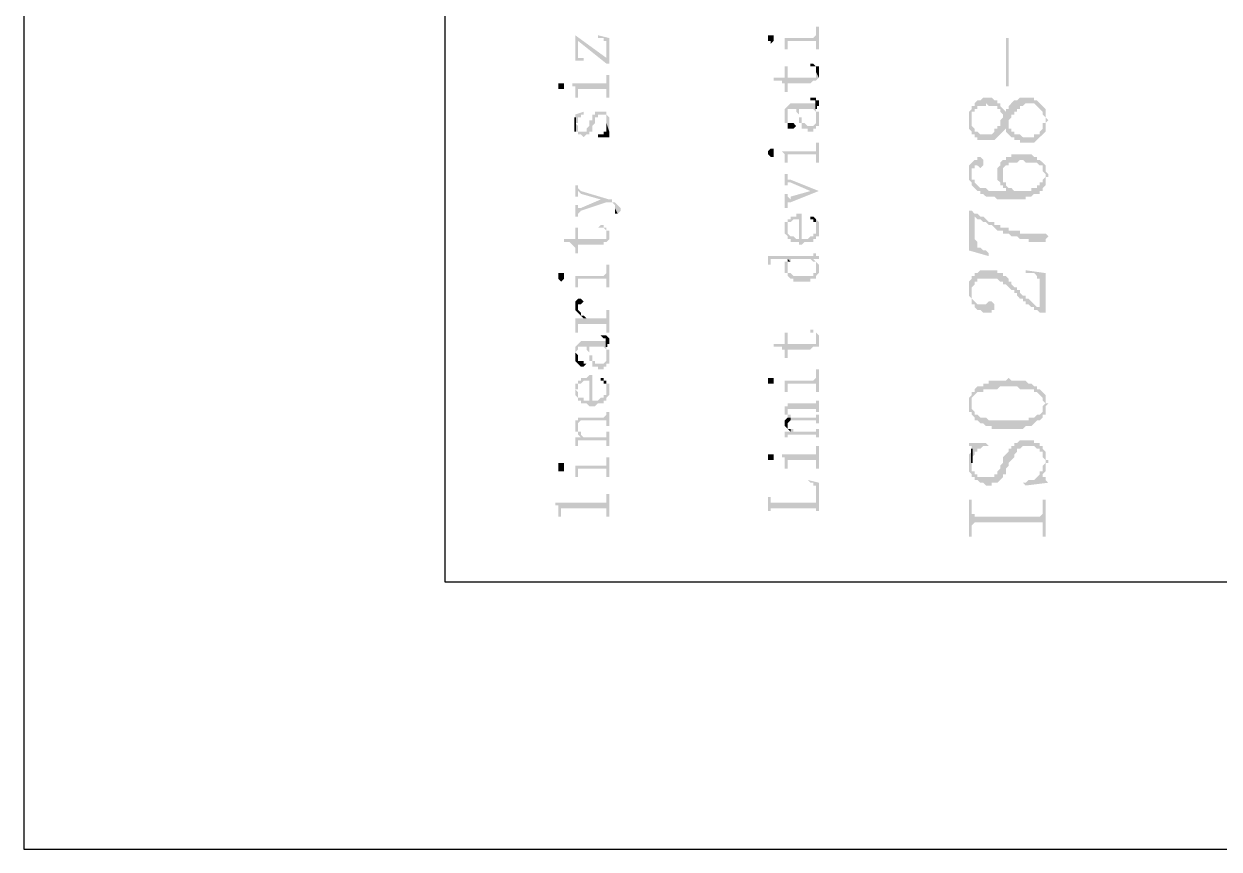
# Model space of a CAD drawing. Header units: inches. Extents: x 3613 to 8393, y -2205 to -794.
# Drawn here: x 3613.22 to 3632.26, y -1865.14 to -1851.99 of the extents above; entities that cross this region are included whole.
import ezdxf

# ---------------------------------------------------------------- set-up
doc = ezdxf.new("R2010")
doc.units = ezdxf.units.IN
doc.header["$MEASUREMENT"] = 0

msp = doc.modelspace()

# ---------------------------------------------------------------- hatches: boundary and pattern name
at = {"transparency": 33554559}
for points in [[(3625.298, -1852.219), (3625.343, -1852.219), (3625.343, -1852.265), (3625.343, -1852.31), (3625.343, -1852.355), (3625.343, -1852.4), (3625.389, -1852.4), (3625.389, -1852.31), (3625.389, -1852.265), (3625.84, -1852.265), (3625.84, -1852.4), (3625.885, -1852.4), (3625.885, -1852.039), (3625.84, -1852.039), (3625.84, -1852.174), (3625.84, -1852.174), (3625.795, -1852.219)], [(3622.004, -1852.174), (3622.049, -1852.265), (3622.5, -1852.626), (3622.5, -1852.535)], [(3622.004, -1852.174), (3622.004, -1852.58), (3622.184, -1852.58), (3622.139, -1852.58), (3622.139, -1852.535), (3622.049, -1852.535), (3622.049, -1852.49), (3622.049, -1852.265)], [(3622.365, -1852.174), (3622.365, -1852.219), (3622.455, -1852.219), (3622.455, -1852.265), (3622.5, -1852.265), (3622.5, -1852.31), (3622.5, -1852.626), (3622.545, -1852.626), (3622.545, -1852.219)], [(3625.073, -1852.219), (3625.073, -1852.265), (3625.118, -1852.265), (3625.118, -1852.31), (3625.118, -1852.31), (3625.163, -1852.265), (3625.163, -1852.219), (3625.163, -1852.174), (3625.073, -1852.174)], [(3628.909, -1852.987), (3628.909, -1852.219), (3628.864, -1852.219), (3628.864, -1852.987)], [(3625.163, -1852.851), (3625.163, -1852.896), (3625.298, -1852.896), (3625.298, -1852.942), (3625.343, -1852.942), (3625.343, -1852.987), (3625.343, -1853.077), (3625.389, -1853.077), (3625.389, -1852.942), (3625.75, -1852.942), (3625.795, -1852.896), (3625.84, -1852.896), (3625.885, -1852.851), (3625.84, -1852.761), (3625.84, -1852.806), (3625.84, -1852.851), (3625.389, -1852.851), (3625.389, -1852.671), (3625.343, -1852.671), (3625.343, -1852.851)], [(3625.75, -1852.671), (3625.84, -1852.671), (3625.84, -1852.716), (3625.84, -1852.761), (3625.84, -1852.761), (3625.885, -1852.851), (3625.885, -1852.761), (3625.885, -1852.716), (3625.885, -1852.671), (3625.84, -1852.671), (3625.795, -1852.626), (3625.75, -1852.626)], [(3621.733, -1852.987), (3621.733, -1853.032), (3621.823, -1853.032), (3621.823, -1852.987), (3621.823, -1852.942), (3621.733, -1852.942)], [(3621.959, -1852.942), (3621.959, -1852.987), (3622.004, -1852.987), (3622.004, -1853.032), (3622.004, -1853.077), (3622.004, -1853.167), (3622.049, -1853.167), (3622.049, -1853.032), (3622.5, -1853.032), (3622.5, -1853.167), (3622.545, -1853.167), (3622.545, -1852.806), (3622.5, -1852.806), (3622.5, -1852.942), (3622.455, -1852.942)], [(3625.75, -1853.167), (3625.75, -1853.212), (3625.84, -1853.212), (3625.84, -1853.303), (3625.885, -1853.303), (3625.885, -1853.257), (3625.885, -1853.212), (3625.84, -1853.212), (3625.84, -1853.167), (3625.795, -1853.167)], [(3628.277, -1853.528), (3628.277, -1853.664), (3628.322, -1853.709), (3628.322, -1853.754), (3628.367, -1853.754), (3628.367, -1853.799), (3628.412, -1853.799), (3628.412, -1853.844), (3628.683, -1853.844), (3628.728, -1853.799), (3628.728, -1853.799), (3628.774, -1853.754), (3628.774, -1853.754), (3628.819, -1853.709), (3628.819, -1853.709), (3628.864, -1853.664), (3628.864, -1853.709), (3628.909, -1853.619), (3628.909, -1853.573), (3628.909, -1853.528), (3628.954, -1853.483), (3628.954, -1853.438), (3628.999, -1853.438), (3628.999, -1853.393), (3629.044, -1853.393), (3629.044, -1853.348), (3629.089, -1853.348), (3629.089, -1853.303), (3629.135, -1853.303), (3629.18, -1853.257), (3629.315, -1853.257), (3629.36, -1853.303), (3629.36, -1853.303), (3629.405, -1853.348), (3629.405, -1853.348), (3629.451, -1853.393), (3629.451, -1853.438), (3629.496, -1853.483), (3629.496, -1853.709), (3629.496, -1853.619), (3629.496, -1853.573), (3629.541, -1853.528), (3629.496, -1853.483), (3629.496, -1853.393), (3629.496, -1853.348), (3629.451, -1853.303), (3629.451, -1853.303), (3629.405, -1853.257), (3629.405, -1853.257), (3629.36, -1853.212), (3629.315, -1853.212), (3629.315, -1853.167), (3629.089, -1853.167), (3629.044, -1853.212), (3628.999, -1853.212), (3628.954, -1853.257), (3628.954, -1853.257), (3628.909, -1853.303), (3628.909, -1853.348), (3628.864, -1853.348), (3628.864, -1853.393), (3628.864, -1853.393), (3628.819, -1853.348), (3628.819, -1853.483), (3628.819, -1853.483), (3628.774, -1853.528), (3628.774, -1853.619), (3628.728, -1853.619), (3628.728, -1853.664), (3628.683, -1853.664), (3628.683, -1853.709), (3628.638, -1853.754), (3628.458, -1853.754), (3628.412, -1853.709), (3628.367, -1853.709), (3628.367, -1853.664), (3628.367, -1853.664), (3628.322, -1853.619), (3628.322, -1853.573), (3628.322, -1853.348), (3628.322, -1853.348), (3628.277, -1853.393), (3628.277, -1853.483)], [(3628.322, -1853.348), (3628.322, -1853.528), (3628.322, -1853.393), (3628.367, -1853.393), (3628.367, -1853.348), (3628.412, -1853.348), (3628.412, -1853.303), (3628.548, -1853.303), (3628.548, -1853.257), (3628.593, -1853.303), (3628.728, -1853.303), (3628.728, -1853.348), (3628.774, -1853.348), (3628.774, -1853.393), (3628.819, -1853.438), (3628.819, -1853.348), (3628.819, -1853.348), (3628.774, -1853.303), (3628.774, -1853.257), (3628.728, -1853.257), (3628.728, -1853.212), (3628.683, -1853.212), (3628.638, -1853.167), (3628.503, -1853.167), (3628.458, -1853.212), (3628.412, -1853.212), (3628.367, -1853.257), (3628.367, -1853.303), (3628.322, -1853.303)], [(3625.343, -1853.438), (3625.343, -1853.483), (3625.343, -1853.528), (3625.343, -1853.573), (3625.389, -1853.573), (3625.389, -1853.438), (3625.389, -1853.393), (3625.389, -1853.348), (3625.524, -1853.348), (3625.524, -1853.393), (3625.524, -1853.393), (3625.569, -1853.438), (3625.569, -1853.483), (3625.569, -1853.348), (3625.795, -1853.348), (3625.84, -1853.393), (3625.84, -1853.438), (3625.84, -1853.483), (3625.84, -1853.528), (3625.885, -1853.393), (3625.84, -1853.393), (3625.84, -1853.348), (3625.84, -1853.257), (3625.434, -1853.257), (3625.389, -1853.303), (3625.389, -1853.303), (3625.343, -1853.348), (3625.343, -1853.393)], [(3625.569, -1853.483), (3625.569, -1853.528), (3625.569, -1853.573), (3625.614, -1853.573), (3625.614, -1853.619), (3625.614, -1853.664), (3625.705, -1853.664), (3625.705, -1853.709), (3625.795, -1853.709), (3625.795, -1853.664), (3625.84, -1853.664), (3625.84, -1853.619), (3625.885, -1853.619), (3625.885, -1853.573), (3625.885, -1853.528), (3625.885, -1853.483), (3625.885, -1853.438), (3625.885, -1853.393), (3625.84, -1853.528), (3625.84, -1853.573), (3625.84, -1853.573), (3625.795, -1853.619), (3625.705, -1853.619), (3625.659, -1853.573), (3625.614, -1853.573), (3625.614, -1853.528), (3625.614, -1853.483), (3625.569, -1853.483), (3625.569, -1853.438), (3625.569, -1853.348), (3625.569, -1853.348)], [(3622.004, -1853.709), (3622.049, -1853.709), (3622.049, -1853.754), (3622.094, -1853.754), (3622.139, -1853.799), (3622.139, -1853.799), (3622.184, -1853.754), (3622.229, -1853.754), (3622.229, -1853.709), (3622.274, -1853.709), (3622.274, -1853.664), (3622.274, -1853.619), (3622.274, -1853.619), (3622.32, -1853.573), (3622.32, -1853.528), (3622.32, -1853.483), (3622.365, -1853.483), (3622.365, -1853.438), (3622.5, -1853.438), (3622.5, -1853.483), (3622.5, -1853.528), (3622.5, -1853.573), (3622.545, -1853.709), (3622.545, -1853.664), (3622.545, -1853.619), (3622.545, -1853.573), (3622.545, -1853.528), (3622.545, -1853.483), (3622.545, -1853.483), (3622.5, -1853.438), (3622.5, -1853.393), (3622.32, -1853.393), (3622.32, -1853.438), (3622.274, -1853.438), (3622.274, -1853.483), (3622.274, -1853.528), (3622.229, -1853.528), (3622.229, -1853.573), (3622.229, -1853.619), (3622.229, -1853.619), (3622.184, -1853.664), (3622.184, -1853.709), (3622.049, -1853.709), (3622.049, -1853.664), (3622.049, -1853.619), (3622.004, -1853.573)], [(3622.004, -1853.438), (3622.004, -1853.709), (3622.004, -1853.573), (3622.049, -1853.573), (3622.049, -1853.528), (3622.049, -1853.483), (3622.094, -1853.483), (3622.094, -1853.438), (3622.139, -1853.438), (3622.139, -1853.393)], [(3625.389, -1853.573), (3625.389, -1853.619), (3625.389, -1853.664), (3625.479, -1853.664), (3625.524, -1853.619), (3625.524, -1853.619), (3625.479, -1853.573), (3625.389, -1853.573), (3625.389, -1853.528), (3625.389, -1853.438)], [(3628.864, -1853.709), (3628.909, -1853.754), (3628.909, -1853.754), (3628.954, -1853.799), (3628.999, -1853.799), (3628.999, -1853.844), (3629.089, -1853.844), (3629.089, -1853.889), (3629.315, -1853.889), (3629.36, -1853.844), (3629.36, -1853.844), (3629.405, -1853.799), (3629.405, -1853.799), (3629.451, -1853.754), (3629.451, -1853.754), (3629.496, -1853.709), (3629.496, -1853.528), (3629.496, -1853.573), (3629.451, -1853.573), (3629.451, -1853.664), (3629.405, -1853.709), (3629.405, -1853.754), (3629.315, -1853.754), (3629.315, -1853.799), (3629.135, -1853.799), (3629.089, -1853.754), (3628.999, -1853.754), (3628.999, -1853.709), (3628.954, -1853.709), (3628.954, -1853.664), (3628.909, -1853.664), (3628.909, -1853.619)], [(3622.365, -1853.754), (3622.365, -1853.799), (3622.545, -1853.799), (3622.545, -1853.754), (3622.545, -1853.709), (3622.5, -1853.573), (3622.5, -1853.619), (3622.5, -1853.664), (3622.5, -1853.709), (3622.455, -1853.709), (3622.455, -1853.754), (3622.41, -1853.754)], [(3625.298, -1854.025), (3625.298, -1854.025), (3625.343, -1854.07), (3625.343, -1854.115), (3625.343, -1854.16), (3625.343, -1854.205), (3625.389, -1854.205), (3625.389, -1854.115), (3625.389, -1854.07), (3625.84, -1854.07), (3625.84, -1854.115), (3625.84, -1854.205), (3625.885, -1854.205), (3625.885, -1853.889), (3625.84, -1853.889), (3625.84, -1853.98), (3625.84, -1854.025), (3625.795, -1854.025)], [(3625.073, -1854.07), (3625.073, -1854.07), (3625.118, -1854.115), (3625.163, -1854.115), (3625.163, -1854.07), (3625.163, -1854.025), (3625.163, -1853.98), (3625.118, -1853.98), (3625.073, -1854.025), (3625.073, -1854.025)], [(3628.322, -1854.205), (3628.322, -1854.386), (3628.322, -1854.295), (3628.367, -1854.295), (3628.367, -1854.25), (3628.412, -1854.25), (3628.458, -1854.295), (3628.458, -1854.295), (3628.503, -1854.25), (3628.503, -1854.16), (3628.503, -1854.16), (3628.458, -1854.115), (3628.412, -1854.115), (3628.412, -1854.16), (3628.367, -1854.16)], [(3628.728, -1854.386), (3628.728, -1854.431), (3628.728, -1854.476), (3628.774, -1854.521), (3628.774, -1854.566), (3628.819, -1854.566), (3628.819, -1854.341), (3628.819, -1854.295), (3628.864, -1854.25), (3628.909, -1854.25), (3628.909, -1854.205), (3629.044, -1854.205), (3629.089, -1854.16), (3629.135, -1854.16), (3629.18, -1854.205), (3629.36, -1854.205), (3629.405, -1854.25), (3629.451, -1854.25), (3629.451, -1854.341), (3629.496, -1854.386), (3629.496, -1854.566), (3629.496, -1854.431), (3629.541, -1854.431), (3629.541, -1854.386), (3629.496, -1854.341), (3629.496, -1854.25), (3629.451, -1854.205), (3629.451, -1854.205), (3629.405, -1854.16), (3629.36, -1854.16), (3629.36, -1854.115), (3629.315, -1854.115), (3629.27, -1854.07), (3628.954, -1854.07), (3628.954, -1854.115), (3628.864, -1854.115), (3628.864, -1854.16), (3628.819, -1854.16), (3628.774, -1854.205), (3628.774, -1854.25), (3628.728, -1854.295), (3628.728, -1854.341)], [(3628.277, -1854.341), (3628.277, -1854.431), (3628.277, -1854.476), (3628.322, -1854.521), (3628.322, -1854.566), (3628.367, -1854.611), (3628.367, -1854.611), (3628.412, -1854.657), (3628.458, -1854.657), (3628.458, -1854.702), (3628.503, -1854.702), (3628.548, -1854.747), (3628.683, -1854.747), (3628.728, -1854.792), (3629.18, -1854.792), (3629.18, -1854.747), (3629.27, -1854.747), (3629.315, -1854.702), (3629.405, -1854.702), (3629.405, -1854.657), (3629.451, -1854.657), (3629.451, -1854.611), (3629.496, -1854.566), (3629.496, -1854.386), (3629.496, -1854.431), (3629.451, -1854.476), (3629.451, -1854.521), (3629.405, -1854.521), (3629.405, -1854.566), (3629.36, -1854.566), (3629.36, -1854.611), (3629.27, -1854.611), (3629.27, -1854.657), (3628.999, -1854.657), (3628.954, -1854.611), (3628.909, -1854.657), (3628.593, -1854.657), (3628.548, -1854.611), (3628.458, -1854.611), (3628.412, -1854.566), (3628.412, -1854.566), (3628.367, -1854.521), (3628.367, -1854.476), (3628.322, -1854.476), (3628.322, -1854.386), (3628.322, -1854.205), (3628.277, -1854.25), (3628.277, -1854.295), (3628.277, -1854.295)], [(3625.343, -1854.386), (3625.343, -1854.566), (3625.389, -1854.566), (3625.389, -1854.521), (3625.434, -1854.521), (3625.75, -1854.657), (3625.885, -1854.657), (3625.434, -1854.476), (3625.389, -1854.476), (3625.389, -1854.431), (3625.389, -1854.386)], [(3628.819, -1854.566), (3628.819, -1854.611), (3628.864, -1854.611), (3628.864, -1854.657), (3628.909, -1854.657), (3628.954, -1854.611), (3628.909, -1854.611), (3628.864, -1854.566), (3628.864, -1854.521), (3628.819, -1854.521), (3628.819, -1854.476), (3628.819, -1854.386)], [(3622.004, -1854.566), (3622.004, -1854.747), (3622.049, -1854.747), (3622.049, -1854.702), (3622.049, -1854.657), (3622.094, -1854.702), (3622.41, -1854.792), (3622.41, -1854.792), (3622.5, -1854.837), (3622.59, -1854.837), (3622.636, -1854.882), (3622.636, -1854.927), (3622.681, -1855.018), (3622.681, -1855.018), (3622.726, -1854.972), (3622.726, -1854.927), (3622.726, -1854.927), (3622.681, -1854.882), (3622.681, -1854.882), (3622.636, -1854.837), (3622.59, -1854.837), (3622.59, -1854.792), (3622.545, -1854.792), (3622.094, -1854.657), (3622.049, -1854.611), (3622.049, -1854.566), (3622.049, -1854.566)], [(3625.343, -1854.702), (3625.343, -1854.927), (3625.389, -1854.927), (3625.389, -1854.882), (3625.389, -1854.837), (3625.434, -1854.837), (3625.885, -1854.657), (3625.75, -1854.657), (3625.434, -1854.747), (3625.434, -1854.792), (3625.389, -1854.747), (3625.389, -1854.702)], [(3622.004, -1854.882), (3622.004, -1855.063), (3622.049, -1855.063), (3622.049, -1855.018), (3622.049, -1855.018), (3622.094, -1854.972), (3622.5, -1854.837), (3622.41, -1854.792), (3622.094, -1854.927), (3622.049, -1854.927), (3622.049, -1854.882), (3622.049, -1854.882)], [(3622.636, -1854.972), (3622.636, -1855.018), (3622.681, -1855.018), (3622.636, -1854.927)], [(3625.343, -1855.153), (3625.389, -1855.243), (3625.389, -1855.198), (3625.389, -1855.153), (3625.434, -1855.153), (3625.479, -1855.108), (3625.569, -1855.108), (3625.569, -1855.514), (3625.614, -1855.514), (3625.659, -1855.469), (3625.795, -1855.469), (3625.795, -1855.424), (3625.84, -1855.424), (3625.84, -1855.379), (3625.885, -1855.379), (3625.885, -1855.334), (3625.885, -1855.288), (3625.885, -1855.243), (3625.885, -1855.198), (3625.885, -1855.153), (3625.885, -1855.153), (3625.84, -1855.108), (3625.84, -1855.243), (3625.84, -1855.288), (3625.84, -1855.334), (3625.795, -1855.334), (3625.795, -1855.379), (3625.75, -1855.379), (3625.705, -1855.424), (3625.614, -1855.424), (3625.614, -1855.018), (3625.524, -1855.018), (3625.524, -1855.063), (3625.434, -1855.063), (3625.434, -1855.108), (3625.389, -1855.108), (3625.389, -1855.153)], [(3625.75, -1855.063), (3625.75, -1855.108), (3625.795, -1855.108), (3625.795, -1855.153), (3625.84, -1855.153), (3625.84, -1855.198), (3625.84, -1855.243), (3625.84, -1855.108), (3625.84, -1855.108), (3625.795, -1855.063)], [(3628.277, -1854.972), (3628.277, -1855.604), (3628.593, -1855.695), (3628.593, -1855.649), (3628.548, -1855.604), (3628.503, -1855.604), (3628.458, -1855.559), (3628.412, -1855.559), (3628.412, -1855.469), (3628.367, -1855.424), (3628.367, -1855.018), (3628.322, -1854.972)], [(3628.367, -1855.018), (3628.367, -1855.063), (3628.412, -1855.108), (3628.458, -1855.108), (3628.503, -1855.153), (3628.548, -1855.153), (3628.593, -1855.198), (3628.638, -1855.198), (3628.683, -1855.243), (3628.683, -1855.243), (3628.728, -1855.288), (3628.819, -1855.288), (3628.819, -1855.334), (3628.909, -1855.334), (3628.954, -1855.379), (3629.044, -1855.379), (3629.089, -1855.424), (3629.225, -1855.424), (3629.225, -1855.469), (3629.496, -1855.469), (3629.496, -1855.424), (3629.541, -1855.379), (3629.496, -1855.334), (3629.089, -1855.334), (3629.089, -1855.288), (3628.909, -1855.288), (3628.909, -1855.243), (3628.774, -1855.243), (3628.774, -1855.198), (3628.683, -1855.198), (3628.683, -1855.153), (3628.593, -1855.153), (3628.548, -1855.108), (3628.548, -1855.108), (3628.503, -1855.063), (3628.458, -1855.063), (3628.412, -1855.018)], [(3621.823, -1855.424), (3621.823, -1855.469), (3621.913, -1855.469), (3621.959, -1855.514), (3621.959, -1855.514), (3622.004, -1855.559), (3622.004, -1855.649), (3622.049, -1855.649), (3622.049, -1855.514), (3622.455, -1855.514), (3622.455, -1855.469), (3622.5, -1855.469), (3622.5, -1855.334), (3622.5, -1855.379), (3622.5, -1855.424), (3622.049, -1855.424), (3622.049, -1855.243), (3622.004, -1855.243), (3622.004, -1855.424)], [(3622.365, -1855.243), (3622.455, -1855.243), (3622.5, -1855.288), (3622.5, -1855.334), (3622.5, -1855.469), (3622.545, -1855.424), (3622.545, -1855.379), (3622.545, -1855.288), (3622.5, -1855.288), (3622.5, -1855.243), (3622.455, -1855.243), (3622.455, -1855.198), (3622.41, -1855.198)], [(3625.343, -1855.243), (3625.343, -1855.288), (3625.343, -1855.334), (3625.343, -1855.334), (3625.389, -1855.379), (3625.389, -1855.424), (3625.434, -1855.424), (3625.434, -1855.469), (3625.569, -1855.469), (3625.569, -1855.514), (3625.569, -1855.424), (3625.524, -1855.424), (3625.479, -1855.379), (3625.434, -1855.379), (3625.389, -1855.334), (3625.389, -1855.288), (3625.389, -1855.243), (3625.343, -1855.153), (3625.343, -1855.198)], [(3625.028, -1855.695), (3625.073, -1855.695), (3625.073, -1855.74), (3625.073, -1855.83), (3625.118, -1855.83), (3625.118, -1855.785), (3625.118, -1855.74), (3625.389, -1855.74), (3625.434, -1855.785), (3625.434, -1855.74), (3625.75, -1855.74), (3625.795, -1855.785), (3625.795, -1855.74), (3625.885, -1855.74), (3625.885, -1855.695), (3625.84, -1855.695), (3625.84, -1855.649), (3625.84, -1855.604), (3625.84, -1855.649), (3625.795, -1855.649), (3625.795, -1855.695)], [(3621.959, -1856.011), (3622.004, -1856.011), (3622.004, -1856.056), (3622.004, -1856.146), (3622.004, -1856.191), (3622.049, -1856.191), (3622.049, -1856.101), (3622.049, -1856.056), (3622.5, -1856.056), (3622.5, -1856.191), (3622.545, -1856.191), (3622.545, -1855.83), (3622.5, -1855.83), (3622.5, -1855.965), (3622.5, -1855.965), (3622.455, -1856.011)], [(3625.343, -1855.875), (3625.343, -1855.92), (3625.343, -1855.965), (3625.389, -1855.965), (3625.389, -1856.011), (3625.389, -1856.011), (3625.434, -1856.056), (3625.479, -1856.056), (3625.479, -1856.101), (3625.75, -1856.101), (3625.75, -1856.056), (3625.84, -1856.056), (3625.84, -1856.011), (3625.84, -1855.875), (3625.84, -1855.92), (3625.84, -1855.965), (3625.795, -1855.965), (3625.795, -1856.011), (3625.479, -1856.011), (3625.434, -1855.965), (3625.389, -1855.965), (3625.389, -1855.92), (3625.389, -1855.785), (3625.343, -1855.785), (3625.343, -1855.83)], [(3625.389, -1855.785), (3625.389, -1855.875), (3625.389, -1855.83), (3625.389, -1855.785), (3625.434, -1855.785), (3625.389, -1855.74), (3625.389, -1855.74)], [(3625.795, -1855.785), (3625.84, -1855.785), (3625.84, -1855.83), (3625.84, -1855.875), (3625.84, -1856.011), (3625.885, -1855.965), (3625.885, -1855.92), (3625.885, -1855.875), (3625.885, -1855.83), (3625.885, -1855.83), (3625.84, -1855.785), (3625.84, -1855.785), (3625.795, -1855.74), (3625.795, -1855.74)], [(3621.733, -1856.011), (3621.733, -1856.056), (3621.733, -1856.056), (3621.778, -1856.101), (3621.778, -1856.101), (3621.823, -1856.056), (3621.823, -1856.011), (3621.823, -1855.965), (3621.733, -1855.965)], [(3628.277, -1856.236), (3628.277, -1856.326), (3628.277, -1856.326), (3628.322, -1856.372), (3628.322, -1856.417), (3628.322, -1856.236), (3628.322, -1856.191), (3628.367, -1856.146), (3628.367, -1856.101), (3628.412, -1856.101), (3628.412, -1856.056), (3628.728, -1856.056), (3628.774, -1856.101), (3628.819, -1856.101), (3628.819, -1856.146), (3628.864, -1856.146), (3628.909, -1856.191), (3628.909, -1856.191), (3628.954, -1856.236), (3628.999, -1856.236), (3628.999, -1856.281), (3629.044, -1856.281), (3629.044, -1856.326), (3629.089, -1856.372), (3629.135, -1856.372), (3629.135, -1856.417), (3629.18, -1856.417), (3629.18, -1856.462), (3629.225, -1856.462), (3629.27, -1856.507), (3629.315, -1856.507), (3629.315, -1856.552), (3629.36, -1856.552), (3629.405, -1856.597), (3629.405, -1856.507), (3629.36, -1856.507), (3629.315, -1856.462), (3629.315, -1856.462), (3629.27, -1856.417), (3629.225, -1856.372), (3629.18, -1856.372), (3629.18, -1856.326), (3629.135, -1856.326), (3629.089, -1856.281), (3629.089, -1856.236), (3629.044, -1856.236), (3629.044, -1856.191), (3628.999, -1856.191), (3628.954, -1856.146), (3628.954, -1856.101), (3628.909, -1856.101), (3628.909, -1856.056), (3628.864, -1856.011), (3628.819, -1856.011), (3628.819, -1855.965), (3628.728, -1855.965), (3628.728, -1855.92), (3628.458, -1855.92), (3628.412, -1855.965), (3628.367, -1855.965), (3628.367, -1856.011), (3628.322, -1856.011), (3628.322, -1856.056), (3628.322, -1856.056), (3628.277, -1856.101), (3628.277, -1856.146), (3628.277, -1856.191)], [(3629.18, -1855.92), (3629.18, -1855.965), (3629.315, -1855.965), (3629.36, -1856.011), (3629.36, -1856.056), (3629.405, -1856.056), (3629.405, -1856.597), (3629.496, -1856.597), (3629.496, -1855.965)], [(3622.004, -1856.462), (3622.004, -1856.507), (3622.004, -1856.552), (3622.004, -1856.552), (3622.049, -1856.597), (3622.049, -1856.507), (3622.049, -1856.462), (3622.094, -1856.462), (3622.139, -1856.417), (3622.139, -1856.417), (3622.094, -1856.372), (3622.049, -1856.372), (3622.004, -1856.417)], [(3628.322, -1856.417), (3628.322, -1856.462), (3628.367, -1856.462), (3628.367, -1856.507), (3628.367, -1856.507), (3628.412, -1856.552), (3628.458, -1856.552), (3628.503, -1856.597), (3628.638, -1856.597), (3628.638, -1856.552), (3628.683, -1856.552), (3628.683, -1856.462), (3628.683, -1856.462), (3628.638, -1856.417), (3628.593, -1856.417), (3628.548, -1856.462), (3628.412, -1856.462), (3628.367, -1856.417), (3628.367, -1856.417), (3628.322, -1856.372), (3628.322, -1856.326), (3628.322, -1856.281)], [(3622.004, -1856.687), (3622.004, -1856.733), (3622.004, -1856.778), (3622.004, -1856.823), (3622.004, -1856.913), (3622.049, -1856.913), (3622.049, -1856.778), (3622.5, -1856.778), (3622.5, -1856.913), (3622.545, -1856.913), (3622.545, -1856.552), (3622.5, -1856.552), (3622.5, -1856.642), (3622.5, -1856.687), (3622.139, -1856.687)], [(3622.049, -1856.597), (3622.049, -1856.597), (3622.094, -1856.642), (3622.094, -1856.642), (3622.139, -1856.687), (3622.184, -1856.687), (3622.139, -1856.642), (3622.094, -1856.642), (3622.094, -1856.597), (3622.094, -1856.597), (3622.049, -1856.552), (3622.049, -1856.507), (3622.049, -1856.507)], [(3622.41, -1856.958), (3622.41, -1856.958), (3622.455, -1857.003), (3622.5, -1857.003), (3622.5, -1857.094), (3622.545, -1857.094), (3622.545, -1857.049), (3622.545, -1857.003), (3622.545, -1857.003), (3622.5, -1856.958), (3622.455, -1856.958)], [(3625.163, -1857.094), (3625.163, -1857.139), (3625.298, -1857.139), (3625.298, -1857.184), (3625.343, -1857.184), (3625.343, -1857.229), (3625.343, -1857.319), (3625.389, -1857.319), (3625.389, -1857.184), (3625.75, -1857.184), (3625.795, -1857.139), (3625.885, -1857.139), (3625.84, -1857.003), (3625.84, -1857.049), (3625.84, -1857.094), (3625.389, -1857.094), (3625.389, -1856.913), (3625.343, -1856.913), (3625.343, -1857.094)], [(3625.75, -1856.913), (3625.84, -1856.913), (3625.84, -1856.958), (3625.84, -1857.003), (3625.84, -1857.003), (3625.885, -1857.139), (3625.885, -1857.094), (3625.885, -1857.049), (3625.885, -1856.958), (3625.885, -1856.958), (3625.84, -1856.913), (3625.795, -1856.913), (3625.795, -1856.868), (3625.75, -1856.868)], [(3622.004, -1857.229), (3622.004, -1857.274), (3622.004, -1857.319), (3622.004, -1857.364), (3622.004, -1857.229), (3622.004, -1857.229), (3622.049, -1857.184), (3622.049, -1857.139), (3622.184, -1857.139), (3622.184, -1857.184), (3622.184, -1857.184), (3622.229, -1857.229), (3622.229, -1857.274), (3622.229, -1857.139), (3622.455, -1857.139), (3622.5, -1857.184), (3622.5, -1857.229), (3622.5, -1857.274), (3622.5, -1857.319), (3622.5, -1857.184), (3622.5, -1857.139), (3622.5, -1857.049), (3622.094, -1857.049), (3622.049, -1857.094), (3622.049, -1857.094), (3622.004, -1857.139), (3622.004, -1857.184)], [(3622.229, -1857.274), (3622.229, -1857.319), (3622.229, -1857.364), (3622.274, -1857.364), (3622.274, -1857.41), (3622.274, -1857.455), (3622.365, -1857.455), (3622.365, -1857.5), (3622.455, -1857.5), (3622.455, -1857.455), (3622.5, -1857.455), (3622.5, -1857.41), (3622.545, -1857.41), (3622.545, -1857.364), (3622.545, -1857.319), (3622.545, -1857.229), (3622.545, -1857.184), (3622.5, -1857.184), (3622.5, -1857.319), (3622.5, -1857.364), (3622.5, -1857.364), (3622.455, -1857.41), (3622.32, -1857.41), (3622.32, -1857.364), (3622.274, -1857.364), (3622.274, -1857.319), (3622.274, -1857.274), (3622.229, -1857.274), (3622.229, -1857.229), (3622.229, -1857.139), (3622.229, -1857.139)], [(3622.004, -1857.364), (3622.049, -1857.41), (3622.049, -1857.41), (3622.094, -1857.455), (3622.139, -1857.455), (3622.184, -1857.41), (3622.139, -1857.41), (3622.139, -1857.364), (3622.049, -1857.364), (3622.049, -1857.319), (3622.049, -1857.274), (3622.004, -1857.229)], [(3625.298, -1857.68), (3625.343, -1857.68), (3625.343, -1857.726), (3625.343, -1857.816), (3625.343, -1857.861), (3625.389, -1857.861), (3625.389, -1857.771), (3625.389, -1857.726), (3625.84, -1857.726), (3625.84, -1857.861), (3625.885, -1857.861), (3625.885, -1857.5), (3625.84, -1857.5), (3625.84, -1857.635), (3625.84, -1857.635), (3625.795, -1857.68)], [(3622.004, -1857.726), (3622.004, -1857.816), (3622.049, -1857.816), (3622.049, -1857.771), (3622.049, -1857.726), (3622.094, -1857.726), (3622.139, -1857.68), (3622.229, -1857.68), (3622.229, -1858.087), (3622.32, -1858.087), (3622.365, -1858.041), (3622.455, -1858.041), (3622.455, -1857.996), (3622.5, -1857.996), (3622.5, -1857.951), (3622.5, -1857.951), (3622.545, -1857.906), (3622.545, -1857.861), (3622.545, -1857.816), (3622.545, -1857.771), (3622.545, -1857.726), (3622.5, -1857.726), (3622.5, -1857.68), (3622.5, -1857.816), (3622.5, -1857.861), (3622.5, -1857.906), (3622.455, -1857.906), (3622.455, -1857.951), (3622.41, -1857.951), (3622.365, -1857.996), (3622.274, -1857.996), (3622.274, -1857.59), (3622.229, -1857.59), (3622.184, -1857.635), (3622.094, -1857.635), (3622.094, -1857.68), (3622.049, -1857.68), (3622.049, -1857.726)], [(3622.004, -1857.816), (3622.004, -1857.861), (3622.004, -1857.906), (3622.004, -1857.906), (3622.049, -1857.951), (3622.049, -1857.996), (3622.094, -1857.996), (3622.094, -1858.041), (3622.184, -1858.041), (3622.229, -1858.087), (3622.229, -1857.996), (3622.139, -1857.996), (3622.139, -1857.951), (3622.049, -1857.951), (3622.049, -1857.906), (3622.049, -1857.861), (3622.049, -1857.861), (3622.004, -1857.816), (3622.004, -1857.726), (3622.004, -1857.771)], [(3622.365, -1857.635), (3622.41, -1857.635), (3622.41, -1857.68), (3622.455, -1857.68), (3622.455, -1857.726), (3622.5, -1857.726), (3622.5, -1857.771), (3622.5, -1857.816), (3622.5, -1857.68), (3622.455, -1857.68), (3622.455, -1857.635), (3622.41, -1857.635)], [(3625.073, -1857.68), (3625.073, -1857.726), (3625.163, -1857.726), (3625.163, -1857.68), (3625.163, -1857.635), (3625.073, -1857.635)], [(3628.322, -1857.906), (3628.322, -1858.041), (3628.322, -1857.996), (3628.322, -1857.951), (3628.367, -1857.906), (3628.367, -1857.906), (3628.412, -1857.861), (3628.503, -1857.861), (3628.503, -1857.816), (3628.728, -1857.816), (3628.774, -1857.771), (3629.044, -1857.771), (3629.089, -1857.816), (3629.315, -1857.816), (3629.315, -1857.861), (3629.36, -1857.861), (3629.405, -1857.906), (3629.405, -1857.906), (3629.451, -1857.951), (3629.451, -1857.996), (3629.496, -1858.041), (3629.496, -1857.906), (3629.451, -1857.861), (3629.451, -1857.861), (3629.405, -1857.816), (3629.36, -1857.816), (3629.36, -1857.771), (3629.315, -1857.771), (3629.27, -1857.726), (3629.225, -1857.726), (3629.18, -1857.68), (3628.954, -1857.68), (3628.909, -1857.635), (3628.864, -1857.68), (3628.593, -1857.68), (3628.593, -1857.726), (3628.503, -1857.726), (3628.503, -1857.771), (3628.412, -1857.771), (3628.367, -1857.816), (3628.367, -1857.861), (3628.322, -1857.861)], [(3628.277, -1858.041), (3628.277, -1858.177), (3628.322, -1858.177), (3628.322, -1858.222), (3628.322, -1858.222), (3628.367, -1858.267), (3628.367, -1858.312), (3628.412, -1858.312), (3628.458, -1858.357), (3628.503, -1858.357), (3628.548, -1858.403), (3628.638, -1858.403), (3628.638, -1858.448), (3629.135, -1858.448), (3629.18, -1858.403), (3629.27, -1858.403), (3629.315, -1858.357), (3629.315, -1858.357), (3629.36, -1858.312), (3629.405, -1858.312), (3629.451, -1858.267), (3629.451, -1858.222), (3629.496, -1858.222), (3629.496, -1858.132), (3629.496, -1858.087), (3629.541, -1858.041), (3629.496, -1858.041), (3629.496, -1857.951), (3629.496, -1857.906), (3629.496, -1858.041), (3629.496, -1858.041), (3629.451, -1858.087), (3629.451, -1858.132), (3629.451, -1858.177), (3629.405, -1858.222), (3629.36, -1858.222), (3629.315, -1858.267), (3629.225, -1858.267), (3629.225, -1858.312), (3628.593, -1858.312), (3628.548, -1858.267), (3628.458, -1858.267), (3628.412, -1858.222), (3628.367, -1858.222), (3628.367, -1858.177), (3628.322, -1858.132), (3628.322, -1857.906), (3628.322, -1857.906), (3628.277, -1857.951)], [(3625.343, -1858.132), (3625.343, -1858.177), (3625.343, -1858.222), (3625.389, -1858.222), (3625.389, -1858.267), (3625.434, -1858.267), (3625.434, -1858.312), (3625.84, -1858.312), (3625.84, -1858.357), (3625.885, -1858.357), (3625.885, -1858.222), (3625.84, -1858.222), (3625.84, -1858.267), (3625.434, -1858.267), (3625.434, -1858.222), (3625.389, -1858.222), (3625.389, -1858.177), (3625.389, -1858.087), (3625.343, -1858.087)], [(3625.389, -1858.087), (3625.389, -1858.177), (3625.389, -1858.132), (3625.84, -1858.132), (3625.84, -1858.177), (3625.885, -1858.177), (3625.885, -1857.996), (3625.84, -1857.996), (3625.84, -1858.041), (3625.389, -1858.041)], [(3622.004, -1858.403), (3622.004, -1858.448), (3622.004, -1858.493), (3622.049, -1858.493), (3622.049, -1858.538), (3622.049, -1858.538), (3622.094, -1858.583), (3622.094, -1858.538), (3622.094, -1858.493), (3622.049, -1858.493), (3622.049, -1858.448), (3622.049, -1858.312), (3622.004, -1858.312), (3622.004, -1858.357), (3622.004, -1858.357)], [(3622.049, -1858.312), (3622.049, -1858.403), (3622.049, -1858.357), (3622.049, -1858.357), (3622.094, -1858.312), (3622.5, -1858.312), (3622.5, -1858.403), (3622.545, -1858.403), (3622.545, -1858.177), (3622.5, -1858.177), (3622.5, -1858.222), (3622.5, -1858.222), (3622.455, -1858.267), (3622.049, -1858.267)], [(3625.343, -1858.357), (3625.343, -1858.403), (3625.343, -1858.403), (3625.389, -1858.448), (3625.389, -1858.357), (3625.389, -1858.357), (3625.434, -1858.312), (3625.434, -1858.267), (3625.389, -1858.267), (3625.343, -1858.312), (3625.343, -1858.312)], [(3622.004, -1858.583), (3622.004, -1858.628), (3622.004, -1858.673), (3622.004, -1858.718), (3622.049, -1858.718), (3622.049, -1858.673), (3622.049, -1858.628), (3622.5, -1858.628), (3622.5, -1858.673), (3622.5, -1858.718), (3622.545, -1858.718), (3622.545, -1858.493), (3622.5, -1858.493), (3622.5, -1858.538), (3622.5, -1858.583), (3622.139, -1858.583), (3622.094, -1858.538), (3622.094, -1858.583)], [(3625.343, -1858.493), (3625.343, -1858.538), (3625.343, -1858.583), (3625.389, -1858.583), (3625.389, -1858.538), (3625.84, -1858.538), (3625.84, -1858.583), (3625.885, -1858.583), (3625.885, -1858.448), (3625.84, -1858.448), (3625.84, -1858.493), (3625.479, -1858.493), (3625.479, -1858.448), (3625.434, -1858.448), (3625.434, -1858.493)], [(3625.389, -1858.448), (3625.389, -1858.448), (3625.434, -1858.493), (3625.434, -1858.448), (3625.389, -1858.448), (3625.389, -1858.403), (3625.389, -1858.357)], [(3628.277, -1858.989), (3628.277, -1859.125), (3628.277, -1859.125), (3628.322, -1859.17), (3628.322, -1859.215), (3628.367, -1859.215), (3628.367, -1859.26), (3628.412, -1859.26), (3628.458, -1859.305), (3628.503, -1859.305), (3628.548, -1859.35), (3628.638, -1859.35), (3628.638, -1859.305), (3628.728, -1859.305), (3628.774, -1859.26), (3628.774, -1859.26), (3628.819, -1859.215), (3628.819, -1859.17), (3628.864, -1859.17), (3628.864, -1859.08), (3628.909, -1859.034), (3628.909, -1858.989), (3628.954, -1858.944), (3628.954, -1858.944), (3628.999, -1858.899), (3628.999, -1858.854), (3628.999, -1858.854), (3629.044, -1858.809), (3629.044, -1858.764), (3629.089, -1858.764), (3629.135, -1858.718), (3629.315, -1858.718), (3629.36, -1858.764), (3629.405, -1858.764), (3629.405, -1858.809), (3629.451, -1858.809), (3629.451, -1858.899), (3629.496, -1858.944), (3629.496, -1859.125), (3629.496, -1859.08), (3629.496, -1858.989), (3629.541, -1858.989), (3629.541, -1858.944), (3629.496, -1858.944), (3629.496, -1858.809), (3629.496, -1858.809), (3629.451, -1858.764), (3629.451, -1858.718), (3629.405, -1858.718), (3629.405, -1858.673), (3629.315, -1858.673), (3629.315, -1858.628), (3629.089, -1858.628), (3629.044, -1858.673), (3628.999, -1858.673), (3628.999, -1858.718), (3628.954, -1858.718), (3628.954, -1858.764), (3628.909, -1858.764), (3628.909, -1858.809), (3628.864, -1858.854), (3628.864, -1858.854), (3628.819, -1858.899), (3628.819, -1858.989), (3628.774, -1859.034), (3628.774, -1859.08), (3628.728, -1859.125), (3628.728, -1859.17), (3628.683, -1859.17), (3628.683, -1859.215), (3628.412, -1859.215), (3628.412, -1859.17), (3628.367, -1859.17), (3628.367, -1859.125), (3628.322, -1859.125), (3628.322, -1858.809), (3628.277, -1858.854), (3628.277, -1858.899), (3628.277, -1858.944)], [(3628.277, -1858.673), (3628.277, -1858.718), (3628.322, -1858.718), (3628.322, -1858.944), (3628.322, -1858.899), (3628.367, -1858.854), (3628.367, -1858.809), (3628.412, -1858.809), (3628.412, -1858.764), (3628.458, -1858.764), (3628.503, -1858.718), (3628.593, -1858.718), (3628.548, -1858.673)], [(3625.073, -1858.899), (3625.073, -1858.944), (3625.163, -1858.944), (3625.163, -1858.899), (3625.163, -1858.854), (3625.073, -1858.854)], [(3625.298, -1858.854), (3625.298, -1858.899), (3625.343, -1858.899), (3625.343, -1858.944), (3625.343, -1858.989), (3625.343, -1859.08), (3625.389, -1859.08), (3625.389, -1858.944), (3625.84, -1858.944), (3625.84, -1859.08), (3625.885, -1859.08), (3625.885, -1858.718), (3625.84, -1858.718), (3625.84, -1858.854), (3625.795, -1858.854)], [(3621.733, -1859.034), (3621.733, -1859.08), (3621.733, -1859.125), (3621.823, -1859.125), (3621.823, -1859.08), (3621.823, -1859.034), (3621.823, -1858.989), (3621.733, -1858.989)], [(3621.959, -1859.034), (3622.004, -1859.034), (3622.004, -1859.08), (3622.004, -1859.125), (3622.004, -1859.17), (3622.004, -1859.215), (3622.049, -1859.215), (3622.049, -1859.125), (3622.049, -1859.08), (3622.5, -1859.08), (3622.5, -1859.125), (3622.5, -1859.215), (3622.545, -1859.215), (3622.545, -1858.899), (3622.5, -1858.899), (3622.5, -1858.989), (3622.5, -1859.034), (3622.455, -1859.034)], [(3629.135, -1859.305), (3629.18, -1859.35), (3629.541, -1859.305), (3629.496, -1859.26), (3629.496, -1859.215), (3629.451, -1859.215), (3629.451, -1859.034), (3629.451, -1859.125), (3629.405, -1859.125), (3629.405, -1859.17), (3629.405, -1859.17), (3629.36, -1859.215), (3629.36, -1859.215), (3629.315, -1859.26), (3629.225, -1859.26), (3629.18, -1859.305)], [(3629.451, -1859.034), (3629.451, -1859.215), (3629.451, -1859.17), (3629.496, -1859.125), (3629.496, -1858.944), (3629.496, -1858.989)], [(3625.705, -1859.26), (3625.705, -1859.26), (3625.75, -1859.305), (3625.795, -1859.305), (3625.795, -1859.35), (3625.84, -1859.35), (3625.84, -1859.395), (3625.84, -1859.441), (3625.84, -1859.756), (3625.885, -1859.756), (3625.885, -1859.305)], [(3621.688, -1859.621), (3621.688, -1859.666), (3621.733, -1859.666), (3621.733, -1859.711), (3621.733, -1859.756), (3621.733, -1859.847), (3621.778, -1859.847), (3621.778, -1859.711), (3622.5, -1859.711), (3622.5, -1859.847), (3622.545, -1859.847), (3622.545, -1859.486), (3622.5, -1859.486), (3622.5, -1859.576), (3622.5, -1859.621), (3622.455, -1859.621)], [(3625.073, -1859.531), (3625.073, -1859.756), (3625.118, -1859.756), (3625.118, -1859.711), (3625.84, -1859.711), (3625.84, -1859.756), (3625.84, -1859.576), (3625.84, -1859.621), (3625.118, -1859.621), (3625.118, -1859.531)], [(3628.277, -1859.576), (3628.277, -1860.163), (3628.322, -1860.163), (3628.322, -1859.982), (3628.322, -1859.982), (3628.367, -1859.937), (3629.451, -1859.937), (3629.451, -1859.982), (3629.451, -1860.163), (3629.496, -1860.163), (3629.496, -1859.576), (3629.451, -1859.576), (3629.451, -1859.756), (3629.451, -1859.802), (3629.451, -1859.802), (3629.405, -1859.847), (3628.367, -1859.847), (3628.367, -1859.802), (3628.322, -1859.802), (3628.322, -1859.576)]]:
    msp.add_hatch(color=256, dxfattribs=at).paths.add_polyline_path(points)

# ---------------------------------------------------------------- linework, layer by layer
for p, q in [((3619.928, -1574.144), (3619.928, -1860.885)), ((3619.928, -1860.885), (4029.183, -1860.885))]:
    msp.add_line(p, q)
for points in [[(4033.221, -1865.144), (4033.221, -1568.144), (3613.221, -1568.144), (3613.221, -1865.144)], [(3625.84, -1853.257), (3625.84, -1853.348), (3625.84, -1853.212), (3625.84, -1853.257)], [(3622.004, -1853.619), (3622.004, -1853.664), (3622.004, -1853.709), (3622.004, -1853.483), (3622.004, -1853.528), (3622.004, -1853.573)], [(3622.5, -1857.049), (3622.5, -1857.139), (3622.5, -1857.003), (3622.5, -1857.049)], [(3628.322, -1858.809), (3628.322, -1858.989), (3628.322, -1858.944), (3628.322, -1858.764), (3628.322, -1858.764)]]:
    msp.add_lwpolyline(points, close=True)

doc.saveas('drawing.dxf')
